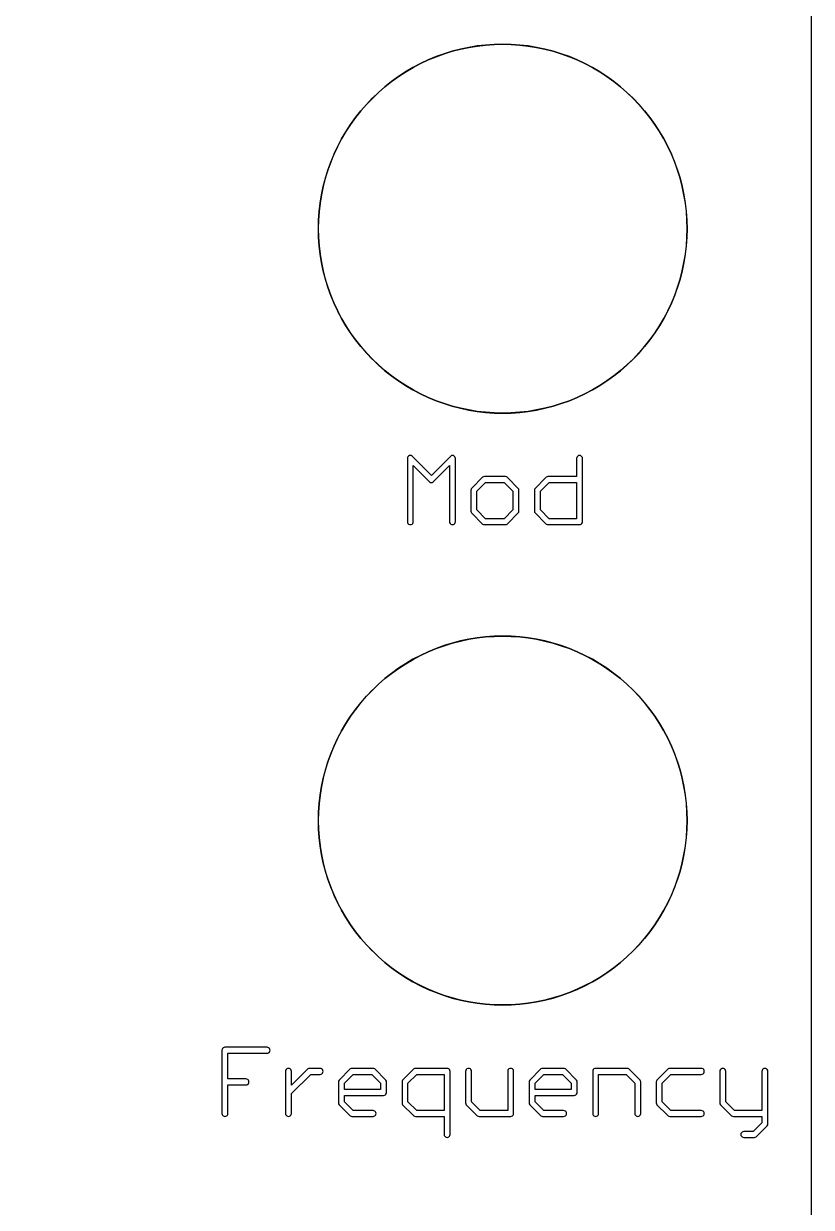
# Model space of a CAD drawing. Extents: x 3 to 44, y 9 to 138.
# Drawn here: x 23.38 to 43.67, y 78.87 to 109.35 of the extents above; entities that cross this region are included whole.
import ezdxf

# ---------------------------------------------------------------- set-up
doc = ezdxf.new("R2010")
doc.units = 0

msp = doc.modelspace()

# ---------------------------------------------------------------- linework, layer by layer
at = {"color": 5, "true_color": 0x0000ff}
msp.add_polyline3d([(43.66768, 9.25322, 0), (43.66768, 137.75436, 0), (3.3655, 137.75436, 0), (3.3655, 81.72449, 0), (3.16229, 81.72449, 0), (3.13875, 81.72077, 0), (3.11751, 81.70994, 0), (3.10065, 81.69307, 0), (3.08982, 81.67184, 0), (3.08609, 81.64829, 0), (3.08609, 80.02015, 0), (3.08982, 79.99661, 0), (3.10065, 79.97537, 0), (3.11751, 79.95851, 0), (3.13875, 79.94768, 0), (3.16229, 79.94395, 0), (3.18584, 79.94768, 0), (3.20708, 79.95851, 0), (3.22394, 79.97537, 0), (3.23477, 79.99661, 0), (3.2385, 80.02015, 0), (3.2385, 80.75676, 0), (3.3655, 80.75676, 0), (3.3655, 9.25322, 0)], dxfattribs=at)
at = {"color": 34, "true_color": 0x008000}
for points in [[(3.3655, 9.25322, 0), (43.66768, 9.25322, 0), (43.66768, 137.75436, 0), (3.3655, 137.75436, 0), (3.3655, 9.25322, 0)], [(35.49902, 108.81995, 0), (35.27805, 108.80471, 0), (35.06216, 108.77931, 0), (35.06176, 108.77924, 0), (34.84373, 108.74375, 0), (34.84371, 108.74375, 0), (34.84332, 108.74368, 0), (34.62995, 108.69796, 0), (34.4166, 108.64462, 0), (34.20832, 108.57858, 0), (34.00004, 108.50492, 0), (33.79938, 108.4211, 0), (33.59872, 108.32712, 0), (33.59837, 108.32694, 0), (33.40533, 108.22534, 0), (33.21737, 108.11358, 0), (33.03195, 107.9942, 0), (32.85414, 107.86466, 0), (32.68143, 107.73004, 0), (32.51633, 107.58526, 0), (32.35884, 107.43286, 0), (32.35857, 107.43258, 0), (32.20617, 107.2751, 0), (32.06139, 107.11, 0), (31.92677, 106.93728, 0), (31.79723, 106.75948, 0), (31.67785, 106.57406, 0), (31.56609, 106.3861, 0), (31.56591, 106.38575, 0), (31.46449, 106.19306, 0), (31.46431, 106.19271, 0), (31.37033, 105.99205, 0), (31.28651, 105.79139, 0), (31.21285, 105.58311, 0), (31.14681, 105.37483, 0), (31.09347, 105.16147, 0), (31.04775, 104.94811, 0), (31.04768, 104.94772, 0), (31.04768, 104.9477, 0), (31.01219, 104.72967, 0), (31.01213, 104.72927, 0), (30.98672, 104.51338, 0), (30.97149, 104.29239, 0), (30.96641, 104.07396, 0), (30.97149, 103.85552, 0), (30.98672, 103.63453, 0), (31.01213, 103.41864, 0), (31.01219, 103.41824, 0), (31.04768, 103.20021, 0), (31.04768, 103.20019, 0), (31.04775, 103.1998, 0), (31.09347, 102.98644, 0), (31.14681, 102.77308, 0), (31.21285, 102.5648, 0), (31.28651, 102.35652, 0), (31.37033, 102.15586, 0), (31.46431, 101.9552, 0), (31.46449, 101.95485, 0), (31.56609, 101.76181, 0), (31.67785, 101.57385, 0), (31.79723, 101.38843, 0), (31.92677, 101.21063, 0), (32.06139, 101.03791, 0), (32.20617, 100.87281, 0), (32.20644, 100.87253, 0), (32.35857, 100.71533, 0), (32.35884, 100.71505, 0), (32.51633, 100.56265, 0), (32.68143, 100.41787, 0), (32.85414, 100.28325, 0), (33.03195, 100.15371, 0), (33.21737, 100.03433, 0), (33.40533, 99.92257, 0), (33.40567, 99.92239, 0), (33.59837, 99.82097, 0), (33.59872, 99.82079, 0), (33.79938, 99.72681, 0), (34.00004, 99.64299, 0), (34.20832, 99.56933, 0), (34.4166, 99.50329, 0), (34.62995, 99.44995, 0), (34.84332, 99.40423, 0), (35.06176, 99.36867, 0), (35.06216, 99.3686, 0), (35.27805, 99.3432, 0), (35.49902, 99.32797, 0), (35.71747, 99.32288, 0), (35.93592, 99.32797, 0), (36.1569, 99.3432, 0), (36.3728, 99.3686, 0), (36.37319, 99.36867, 0), (36.59163, 99.40423, 0), (36.80498, 99.44995, 0), (37.01835, 99.50329, 0), (37.22663, 99.56933, 0), (37.43491, 99.64299, 0), (37.63557, 99.72681, 0), (37.83623, 99.82079, 0), (37.83658, 99.82097, 0), (38.02962, 99.92257, 0), (38.21758, 100.03433, 0), (38.403, 100.15371, 0), (38.5808, 100.28325, 0), (38.75352, 100.41787, 0), (38.91861, 100.56265, 0), (39.07609, 100.71505, 0), (39.07638, 100.71533, 0), (39.22878, 100.87281, 0), (39.37356, 101.03791, 0), (39.50818, 101.21063, 0), (39.63772, 101.38843, 0), (39.7571, 101.57385, 0), (39.86886, 101.76181, 0), (39.97046, 101.95485, 0), (39.97064, 101.9552, 0), (40.06462, 102.15586, 0), (40.14844, 102.35652, 0), (40.22209, 102.5648, 0), (40.28814, 102.77308, 0), (40.34147, 102.98644, 0), (40.3872, 103.1998, 0), (40.38727, 103.20019, 0), (40.38727, 103.20021, 0), (40.42275, 103.41824, 0), (40.42282, 103.41864, 0), (40.44822, 103.63453, 0), (40.46346, 103.85552, 0), (40.46853, 104.07396, 0), (40.46346, 104.29239, 0), (40.44822, 104.51338, 0), (40.42282, 104.72927, 0), (40.42275, 104.72967, 0), (40.38727, 104.9477, 0), (40.38727, 104.94772, 0), (40.3872, 104.94811, 0), (40.34155, 105.16108, 0), (40.34147, 105.16147, 0), (40.28814, 105.37483, 0), (40.22209, 105.58311, 0), (40.14844, 105.79139, 0), (40.06462, 105.99205, 0), (39.97064, 106.19271, 0), (39.97046, 106.19306, 0), (39.86904, 106.38575, 0), (39.86886, 106.3861, 0), (39.7571, 106.57406, 0), (39.63772, 106.75948, 0), (39.50818, 106.93728, 0), (39.37356, 107.11, 0), (39.22878, 107.2751, 0), (39.07638, 107.43258, 0), (39.07609, 107.43286, 0), (38.9189, 107.58498, 0), (38.91861, 107.58526, 0), (38.75352, 107.73004, 0), (38.5808, 107.86466, 0), (38.403, 107.9942, 0), (38.21758, 108.11358, 0), (38.02962, 108.22534, 0), (37.83658, 108.32694, 0), (37.83623, 108.32712, 0), (37.63557, 108.4211, 0), (37.43491, 108.50492, 0), (37.22663, 108.57858, 0), (37.01835, 108.64462, 0), (36.80498, 108.69796, 0), (36.59163, 108.74368, 0), (36.59124, 108.74375, 0), (36.59122, 108.74375, 0), (36.37319, 108.77924, 0), (36.3728, 108.77931, 0), (36.1569, 108.80471, 0), (35.93592, 108.81995, 0), (35.71747, 108.82503, 0), (35.49902, 108.81995, 0)], [(36.1569, 99.34575, 0), (35.93592, 99.33051, 0), (35.71747, 99.32543, 0), (35.49902, 99.33051, 0), (35.27805, 99.34575, 0), (35.06216, 99.37115, 0), (35.06214, 99.37115, 0), (34.84411, 99.40664, 0), (34.63075, 99.45236, 0), (34.41738, 99.5057, 0), (34.20911, 99.57174, 0), (34.00083, 99.6454, 0), (33.80017, 99.72922, 0), (33.59958, 99.82317, 0), (33.40682, 99.92462, 0), (33.21886, 100.03638, 0), (33.03344, 100.15576, 0), (32.85564, 100.2853, 0), (32.68292, 100.41992, 0), (32.51782, 100.5647, 0), (32.36034, 100.7171, 0), (32.20821, 100.8743, 0), (32.06344, 101.0394, 0), (31.92882, 101.21212, 0), (31.79928, 101.38992, 0), (31.6799, 101.57534, 0), (31.56814, 101.7633, 0), (31.46672, 101.95599, 0), (31.37274, 102.15665, 0), (31.28892, 102.35731, 0), (31.21526, 102.56559, 0), (31.14922, 102.77387, 0), (31.09588, 102.98723, 0), (31.05016, 103.20059, 0), (31.01467, 103.41862, 0), (31.01467, 103.41864, 0), (30.98926, 103.63453, 0), (30.97403, 103.85552, 0), (30.96895, 104.07396, 0), (30.97403, 104.29239, 0), (30.98926, 104.51338, 0), (31.01467, 104.72927, 0), (31.01467, 104.72929, 0), (31.05016, 104.94732, 0), (31.09588, 105.16068, 0), (31.14922, 105.37404, 0), (31.21526, 105.58232, 0), (31.28892, 105.7906, 0), (31.37274, 105.99126, 0), (31.46669, 106.19185, 0), (31.56814, 106.38461, 0), (31.6799, 106.57257, 0), (31.79928, 106.75799, 0), (31.92882, 106.93579, 0), (32.06344, 107.10851, 0), (32.20821, 107.27361, 0), (32.36034, 107.43081, 0), (32.51782, 107.58321, 0), (32.68292, 107.72799, 0), (32.85564, 107.86261, 0), (33.03344, 107.99215, 0), (33.21886, 108.11153, 0), (33.40682, 108.22329, 0), (33.59958, 108.32474, 0), (33.80017, 108.41869, 0), (34.00083, 108.50251, 0), (34.20911, 108.57617, 0), (34.41738, 108.64221, 0), (34.63075, 108.69555, 0), (34.84411, 108.74127, 0), (35.06224, 108.77678, 0), (35.27805, 108.80216, 0), (35.49902, 108.81741, 0), (35.71747, 108.82248, 0), (35.93592, 108.81741, 0), (36.1569, 108.80216, 0), (36.37269, 108.77678, 0), (36.59084, 108.74127, 0), (36.8042, 108.69555, 0), (37.01756, 108.64221, 0), (37.22584, 108.57617, 0), (37.43412, 108.50251, 0), (37.63478, 108.41869, 0), (37.83537, 108.32474, 0), (38.02812, 108.22329, 0), (38.21609, 108.11153, 0), (38.40151, 107.99215, 0), (38.57931, 107.86261, 0), (38.75203, 107.72799, 0), (38.91713, 107.58321, 0), (39.07447, 107.43095, 0), (39.22673, 107.27361, 0), (39.37151, 107.10851, 0), (39.50613, 106.93579, 0), (39.63566, 106.75799, 0), (39.75504, 106.57257, 0), (39.86681, 106.38461, 0), (39.96826, 106.19185, 0), (40.06221, 105.99126, 0), (40.14603, 105.7906, 0), (40.21969, 105.58232, 0), (40.28573, 105.37404, 0), (40.33907, 105.16068, 0), (40.38479, 104.94732, 0), (40.42028, 104.72929, 0), (40.42028, 104.72927, 0), (40.44569, 104.51338, 0), (40.46092, 104.29239, 0), (40.466, 104.07396, 0), (40.46092, 103.85552, 0), (40.44569, 103.63453, 0), (40.42028, 103.41864, 0), (40.42028, 103.41862, 0), (40.38479, 103.20059, 0), (40.33907, 102.98723, 0), (40.28573, 102.77387, 0), (40.21969, 102.56559, 0), (40.14603, 102.35731, 0), (40.06221, 102.15665, 0), (39.96823, 101.95599, 0), (39.86681, 101.7633, 0), (39.75504, 101.57534, 0), (39.63566, 101.38992, 0), (39.50613, 101.21212, 0), (39.37151, 101.0394, 0), (39.22673, 100.8743, 0), (39.07447, 100.71696, 0), (38.91713, 100.5647, 0), (38.75203, 100.41992, 0), (38.57931, 100.2853, 0), (38.40151, 100.15576, 0), (38.21609, 100.03638, 0), (38.02812, 99.92462, 0), (37.83537, 99.82317, 0), (37.63478, 99.72922, 0), (37.43412, 99.6454, 0), (37.22584, 99.57174, 0), (37.01756, 99.5057, 0), (36.8042, 99.45236, 0), (36.59084, 99.40664, 0), (36.37281, 99.37115, 0), (36.3728, 99.37115, 0), (36.1569, 99.34575, 0)], [(33.87866, 97.72131, 0), (33.39914, 98.20308, 0), (33.38228, 98.21994, 0), (33.36104, 98.23077, 0), (33.3375, 98.2345, 0), (33.31395, 98.23077, 0), (33.29271, 98.21994, 0), (33.27585, 98.20308, 0), (33.26502, 98.18184, 0), (33.2613, 98.1583, 0), (33.2613, 96.53016, 0), (33.26502, 96.50661, 0), (33.27585, 96.48537, 0), (33.29271, 96.46851, 0), (33.31395, 96.45768, 0), (33.3375, 96.45396, 0), (33.36104, 96.45768, 0), (33.38228, 96.46851, 0), (33.39914, 96.48537, 0), (33.40997, 96.50661, 0), (33.4137, 96.53016, 0), (33.4137, 97.97501, 0), (33.81687, 97.56995, 0), (33.83373, 97.55309, 0), (33.85497, 97.54226, 0), (33.87852, 97.53854, 0), (33.90206, 97.54226, 0), (33.92329, 97.55309, 0), (33.94016, 97.56995, 0), (33.94017, 97.56997, 0), (34.34587, 97.97566, 0), (34.34587, 96.53016, 0), (34.3496, 96.50661, 0), (34.36043, 96.48537, 0), (34.37729, 96.46851, 0), (34.39853, 96.45768, 0), (34.42207, 96.45396, 0), (34.44562, 96.45768, 0), (34.46685, 96.46851, 0), (34.48372, 96.48537, 0), (34.49454, 96.50661, 0), (34.49827, 96.53016, 0), (34.49827, 98.1583, 0), (34.49454, 98.18184, 0), (34.48372, 98.20308, 0), (34.46685, 98.21994, 0), (34.44562, 98.23077, 0), (34.42207, 98.2345, 0), (34.39853, 98.23077, 0), (34.37729, 98.21994, 0), (33.87866, 97.72131, 0)], [(37.69614, 96.45396, 0), (37.71967, 96.45768, 0), (37.74092, 96.46851, 0), (37.75777, 96.48537, 0), (37.76861, 96.50661, 0), (37.77234, 96.53016, 0), (37.77234, 98.1583, 0), (37.76861, 98.18184, 0), (37.75777, 98.20308, 0), (37.74092, 98.21994, 0), (37.71967, 98.23077, 0), (37.69614, 98.2345, 0), (37.67259, 98.23077, 0), (37.65135, 98.21994, 0), (37.63449, 98.20308, 0), (37.62366, 98.18184, 0), (37.61994, 98.1583, 0), (37.61994, 97.69094, 0), (36.88333, 97.69094, 0), (36.85978, 97.68721, 0), (36.83855, 97.67638, 0), (36.82168, 97.65952, 0), (36.82167, 97.6595, 0), (36.5499, 97.38774, 0), (36.53908, 97.3665, 0), (36.53535, 97.34296, 0), (36.53535, 96.80194, 0), (36.53908, 96.77839, 0), (36.5499, 96.75715, 0), (36.82167, 96.48539, 0), (36.82168, 96.48537, 0), (36.83855, 96.46851, 0), (36.85978, 96.45768, 0), (36.88333, 96.45396, 0), (37.69614, 96.45396, 0)], [(35.24503, 97.69094, 0), (35.22149, 97.68721, 0), (35.20024, 97.67638, 0), (34.92848, 97.40461, 0), (34.92846, 97.4046, 0), (34.91161, 97.38774, 0), (34.90077, 97.3665, 0), (34.89705, 97.34296, 0), (34.89705, 96.80194, 0), (34.90077, 96.77839, 0), (34.91161, 96.75715, 0), (34.92846, 96.74029, 0), (34.92848, 96.74028, 0), (35.20024, 96.46851, 0), (35.22149, 96.45768, 0), (35.24503, 96.45396, 0), (35.78859, 96.45396, 0), (35.81214, 96.45768, 0), (35.83338, 96.46851, 0), (35.85024, 96.48537, 0), (36.11948, 96.75715, 0), (36.13031, 96.77839, 0), (36.13404, 96.80194, 0), (36.13404, 97.34296, 0), (36.13031, 97.3665, 0), (36.11948, 97.38774, 0), (35.85024, 97.65952, 0), (35.83338, 97.67638, 0), (35.81214, 97.68721, 0), (35.78859, 97.69094, 0), (35.24503, 97.69094, 0)], [(35.75808, 96.60636, 0), (35.27526, 96.60636, 0), (35.04945, 96.83217, 0), (35.04945, 97.31272, 0), (35.27527, 97.53854, 0), (35.75807, 97.53854, 0), (35.98164, 97.31286, 0), (35.98164, 96.83203, 0), (35.75808, 96.60636, 0)], [(37.61994, 96.60636, 0), (36.91356, 96.60636, 0), (36.68775, 96.83217, 0), (36.68775, 97.31272, 0), (36.91357, 97.53854, 0), (37.61994, 97.53854, 0), (37.61994, 96.60636, 0)], [(35.49902, 93.57995, 0), (35.27805, 93.56471, 0), (35.06216, 93.53931, 0), (35.06176, 93.53924, 0), (34.84373, 93.50375, 0), (34.84371, 93.50375, 0), (34.84332, 93.50368, 0), (34.62995, 93.45796, 0), (34.4166, 93.40462, 0), (34.20832, 93.33858, 0), (34.00004, 93.26492, 0), (33.79938, 93.1811, 0), (33.59872, 93.08712, 0), (33.59837, 93.08694, 0), (33.40533, 92.98534, 0), (33.21737, 92.87358, 0), (33.03195, 92.7542, 0), (32.85414, 92.62466, 0), (32.68143, 92.49004, 0), (32.51633, 92.34526, 0), (32.35884, 92.19286, 0), (32.35857, 92.19258, 0), (32.20617, 92.0351, 0), (32.06139, 91.87, 0), (31.92677, 91.69728, 0), (31.79723, 91.51948, 0), (31.67785, 91.33406, 0), (31.56609, 91.1461, 0), (31.56591, 91.14575, 0), (31.46449, 90.95306, 0), (31.46431, 90.95271, 0), (31.37033, 90.75205, 0), (31.28651, 90.55139, 0), (31.21285, 90.34311, 0), (31.14681, 90.13483, 0), (31.09347, 89.92147, 0), (31.04775, 89.70811, 0), (31.04768, 89.70772, 0), (31.04768, 89.7077, 0), (31.01219, 89.48967, 0), (31.01213, 89.48928, 0), (30.98672, 89.27337, 0), (30.97149, 89.0524, 0), (30.96641, 88.83395, 0), (30.97149, 88.61551, 0), (30.98672, 88.39454, 0), (31.01213, 88.17864, 0), (31.01219, 88.17824, 0), (31.04775, 87.9598, 0), (31.09347, 87.74644, 0), (31.14681, 87.53308, 0), (31.21285, 87.3248, 0), (31.28651, 87.11652, 0), (31.37033, 86.91586, 0), (31.46431, 86.7152, 0), (31.46449, 86.71485, 0), (31.56609, 86.52181, 0), (31.67785, 86.33385, 0), (31.79723, 86.14843, 0), (31.92677, 85.97063, 0), (32.06139, 85.79791, 0), (32.20617, 85.63281, 0), (32.20644, 85.63253, 0), (32.35857, 85.47533, 0), (32.35884, 85.47505, 0), (32.51633, 85.32265, 0), (32.68143, 85.17787, 0), (32.85414, 85.04325, 0), (33.03195, 84.91371, 0), (33.21737, 84.79433, 0), (33.40533, 84.68257, 0), (33.40567, 84.68239, 0), (33.59837, 84.58097, 0), (33.59872, 84.58079, 0), (33.79938, 84.48681, 0), (34.00004, 84.40299, 0), (34.20832, 84.32933, 0), (34.4166, 84.26329, 0), (34.62995, 84.20995, 0), (34.84332, 84.16423, 0), (35.06176, 84.12867, 0), (35.06216, 84.1286, 0), (35.27805, 84.1032, 0), (35.49902, 84.08796, 0), (35.71747, 84.08289, 0), (35.93592, 84.08796, 0), (36.1569, 84.1032, 0), (36.3728, 84.1286, 0), (36.37319, 84.12867, 0), (36.59163, 84.16423, 0), (36.80498, 84.20995, 0), (37.01835, 84.26329, 0), (37.22663, 84.32933, 0), (37.43491, 84.40299, 0), (37.63557, 84.48681, 0), (37.83623, 84.58079, 0), (37.83658, 84.58097, 0), (38.02962, 84.68257, 0), (38.21758, 84.79433, 0), (38.403, 84.91371, 0), (38.5808, 85.04325, 0), (38.75352, 85.17787, 0), (38.91861, 85.32265, 0), (39.07609, 85.47505, 0), (39.07638, 85.47533, 0), (39.22878, 85.63281, 0), (39.37356, 85.79791, 0), (39.50818, 85.97063, 0), (39.63772, 86.14843, 0), (39.7571, 86.33385, 0), (39.86886, 86.52181, 0), (39.97046, 86.71485, 0), (39.97064, 86.7152, 0), (40.06462, 86.91586, 0), (40.14844, 87.11652, 0), (40.22209, 87.3248, 0), (40.28814, 87.53308, 0), (40.34147, 87.74644, 0), (40.3872, 87.9598, 0), (40.42275, 88.17824, 0), (40.42282, 88.17864, 0), (40.44822, 88.39454, 0), (40.46346, 88.61551, 0), (40.46853, 88.83395, 0), (40.46346, 89.0524, 0), (40.44822, 89.27337, 0), (40.42282, 89.48928, 0), (40.42275, 89.48967, 0), (40.38727, 89.7077, 0), (40.38727, 89.70772, 0), (40.3872, 89.70811, 0), (40.34147, 89.92147, 0), (40.28814, 90.13483, 0), (40.22209, 90.34311, 0), (40.14844, 90.55139, 0), (40.06462, 90.75205, 0), (39.97064, 90.95271, 0), (39.97046, 90.95306, 0), (39.86904, 91.14575, 0), (39.86886, 91.1461, 0), (39.7571, 91.33406, 0), (39.63772, 91.51948, 0), (39.50818, 91.69728, 0), (39.37356, 91.87, 0), (39.22878, 92.0351, 0), (39.07638, 92.19258, 0), (39.07609, 92.19286, 0), (38.9189, 92.34498, 0), (38.91861, 92.34526, 0), (38.75352, 92.49004, 0), (38.5808, 92.62466, 0), (38.403, 92.7542, 0), (38.21758, 92.87358, 0), (38.02962, 92.98534, 0), (37.83658, 93.08694, 0), (37.83623, 93.08712, 0), (37.63557, 93.1811, 0), (37.43491, 93.26492, 0), (37.22663, 93.33858, 0), (37.01835, 93.40462, 0), (36.80498, 93.45796, 0), (36.59163, 93.50368, 0), (36.59124, 93.50375, 0), (36.59122, 93.50375, 0), (36.37319, 93.53924, 0), (36.3728, 93.53931, 0), (36.1569, 93.56471, 0), (35.93592, 93.57995, 0), (35.71747, 93.58503, 0), (35.49902, 93.57995, 0)], [(36.1569, 84.10575, 0), (35.93592, 84.09051, 0), (35.71747, 84.08543, 0), (35.49902, 84.09051, 0), (35.27805, 84.10575, 0), (35.06216, 84.13115, 0), (35.06214, 84.13115, 0), (34.84411, 84.16664, 0), (34.63075, 84.21236, 0), (34.41738, 84.2657, 0), (34.20911, 84.33174, 0), (34.00083, 84.4054, 0), (33.80017, 84.48922, 0), (33.59958, 84.58317, 0), (33.40682, 84.68462, 0), (33.21886, 84.79638, 0), (33.03344, 84.91576, 0), (32.85564, 85.0453, 0), (32.68292, 85.17992, 0), (32.51782, 85.3247, 0), (32.36034, 85.4771, 0), (32.20821, 85.6343, 0), (32.06344, 85.7994, 0), (31.92882, 85.97212, 0), (31.79928, 86.14992, 0), (31.6799, 86.33534, 0), (31.56814, 86.5233, 0), (31.46672, 86.71599, 0), (31.37274, 86.91665, 0), (31.28892, 87.11731, 0), (31.21526, 87.32559, 0), (31.14922, 87.53387, 0), (31.09588, 87.74723, 0), (31.05016, 87.96059, 0), (31.01467, 88.17862, 0), (31.01467, 88.17864, 0), (30.98926, 88.39454, 0), (30.97403, 88.61551, 0), (30.96895, 88.83395, 0), (30.97403, 89.0524, 0), (30.98926, 89.27337, 0), (31.01467, 89.48928, 0), (31.05016, 89.70732, 0), (31.09588, 89.92068, 0), (31.14922, 90.13404, 0), (31.21526, 90.34232, 0), (31.28892, 90.5506, 0), (31.37274, 90.75126, 0), (31.46669, 90.95185, 0), (31.56814, 91.14461, 0), (31.6799, 91.33257, 0), (31.79928, 91.51799, 0), (31.92882, 91.69579, 0), (32.06344, 91.86851, 0), (32.20821, 92.03361, 0), (32.36034, 92.19081, 0), (32.51782, 92.34321, 0), (32.68292, 92.48799, 0), (32.85564, 92.62261, 0), (33.03344, 92.75215, 0), (33.21886, 92.87153, 0), (33.40682, 92.98329, 0), (33.59958, 93.08474, 0), (33.80017, 93.17869, 0), (34.00083, 93.26251, 0), (34.20911, 93.33617, 0), (34.41738, 93.40221, 0), (34.63075, 93.45555, 0), (34.84411, 93.50127, 0), (35.06214, 93.53676, 0), (35.06216, 93.53676, 0), (35.27805, 93.56217, 0), (35.49902, 93.5774, 0), (35.71747, 93.58249, 0), (35.93592, 93.5774, 0), (36.1569, 93.56217, 0), (36.3728, 93.53676, 0), (36.37281, 93.53676, 0), (36.59084, 93.50127, 0), (36.8042, 93.45555, 0), (37.01756, 93.40221, 0), (37.22584, 93.33617, 0), (37.43412, 93.26251, 0), (37.63478, 93.17869, 0), (37.83537, 93.08474, 0), (38.02812, 92.98329, 0), (38.21609, 92.87153, 0), (38.40151, 92.75215, 0), (38.57931, 92.62261, 0), (38.75203, 92.48799, 0), (38.91713, 92.34321, 0), (39.07447, 92.19095, 0), (39.22673, 92.03361, 0), (39.37151, 91.86851, 0), (39.50613, 91.69579, 0), (39.63566, 91.51799, 0), (39.75504, 91.33257, 0), (39.86681, 91.14461, 0), (39.96826, 90.95185, 0), (40.06221, 90.75126, 0), (40.14603, 90.5506, 0), (40.21969, 90.34232, 0), (40.28573, 90.13404, 0), (40.33907, 89.92068, 0), (40.38479, 89.70732, 0), (40.42028, 89.48928, 0), (40.44569, 89.27337, 0), (40.46092, 89.0524, 0), (40.466, 88.83395, 0), (40.46092, 88.61551, 0), (40.44569, 88.39454, 0), (40.42028, 88.17864, 0), (40.42028, 88.17862, 0), (40.38479, 87.96059, 0), (40.33907, 87.74723, 0), (40.28573, 87.53387, 0), (40.21969, 87.32559, 0), (40.14603, 87.11731, 0), (40.06221, 86.91665, 0), (39.96823, 86.71599, 0), (39.86681, 86.5233, 0), (39.75504, 86.33534, 0), (39.63566, 86.14992, 0), (39.50613, 85.97212, 0), (39.37151, 85.7994, 0), (39.22673, 85.6343, 0), (39.07447, 85.47696, 0), (38.91713, 85.3247, 0), (38.75203, 85.17992, 0), (38.57931, 85.0453, 0), (38.40151, 84.91576, 0), (38.21609, 84.79638, 0), (38.02812, 84.68462, 0), (37.83537, 84.58317, 0), (37.63478, 84.48922, 0), (37.43412, 84.4054, 0), (37.22584, 84.33174, 0), (37.01756, 84.2657, 0), (36.8042, 84.21236, 0), (36.59084, 84.16664, 0), (36.37281, 84.13115, 0), (36.3728, 84.13115, 0), (36.1569, 84.10575, 0)], [(28.5623, 81.21396, 0), (28.58584, 81.21768, 0), (28.60708, 81.22851, 0), (28.62394, 81.24536, 0), (28.63477, 81.26661, 0), (28.6385, 81.29016, 0), (28.6385, 82.02676, 0), (29.10331, 82.02676, 0), (29.12686, 82.03048, 0), (29.1481, 82.04131, 0), (29.16496, 82.05817, 0), (29.17579, 82.07941, 0), (29.17951, 82.10296, 0), (29.17579, 82.12649, 0), (29.16496, 82.14774, 0), (29.1481, 82.16459, 0), (29.12686, 82.17543, 0), (29.10331, 82.17916, 0), (28.6385, 82.17916, 0), (28.6385, 82.84209, 0), (29.64688, 82.84209, 0), (29.67042, 82.84582, 0), (29.69166, 82.85665, 0), (29.70852, 82.87351, 0), (29.71935, 82.89475, 0), (29.72308, 82.91829, 0), (29.71935, 82.94184, 0), (29.70852, 82.96308, 0), (29.69166, 82.97994, 0), (29.67042, 82.99077, 0), (29.64688, 82.99449, 0), (28.5623, 82.99449, 0), (28.53875, 82.99077, 0), (28.51751, 82.97994, 0), (28.50065, 82.96308, 0), (28.48982, 82.94184, 0), (28.4861, 82.91829, 0), (28.4861, 81.29016, 0), (28.48982, 81.26661, 0), (28.50065, 81.24536, 0), (28.51751, 81.22851, 0), (28.53875, 81.21768, 0), (28.5623, 81.21396, 0)], [(30.19806, 81.21396, 0), (30.2216, 81.21768, 0), (30.24284, 81.22851, 0), (30.2597, 81.24536, 0), (30.27053, 81.26661, 0), (30.27426, 81.29016, 0), (30.27426, 81.80334, 0), (30.77178, 82.29854, 0), (31.0134, 82.29854, 0), (31.03694, 82.30226, 0), (31.05818, 82.31309, 0), (31.07504, 82.32995, 0), (31.08587, 82.35119, 0), (31.0896, 82.37474, 0), (31.08587, 82.39828, 0), (31.07504, 82.41952, 0), (31.05818, 82.43638, 0), (31.03694, 82.44721, 0), (31.0134, 82.45094, 0), (30.74161, 82.45094, 0), (30.71807, 82.44721, 0), (30.69683, 82.43638, 0), (30.27426, 82.01578, 0), (30.27426, 82.37474, 0), (30.27053, 82.39828, 0), (30.2597, 82.41952, 0), (30.24284, 82.43638, 0), (30.2216, 82.44721, 0), (30.19806, 82.45094, 0), (30.17451, 82.44721, 0), (30.15327, 82.43638, 0), (30.13641, 82.41952, 0), (30.12558, 82.39828, 0), (30.12186, 82.37474, 0), (30.12186, 81.29016, 0), (30.12558, 81.26661, 0), (30.13641, 81.24536, 0), (30.15327, 81.22851, 0), (30.17451, 81.21768, 0), (30.19806, 81.21396, 0)], [(32.6727, 81.76124, 0), (32.69394, 81.77207, 0), (32.7108, 81.78892, 0), (32.72162, 81.81017, 0), (32.72536, 81.83372, 0), (32.72536, 82.10296, 0), (32.72162, 82.12649, 0), (32.7108, 82.14774, 0), (32.42216, 82.43638, 0), (32.40092, 82.44721, 0), (32.37737, 82.45094, 0), (31.83382, 82.45094, 0), (31.81027, 82.44721, 0), (31.78903, 82.43638, 0), (31.50039, 82.14774, 0), (31.48956, 82.12649, 0), (31.48583, 82.10296, 0), (31.48583, 81.56193, 0), (31.48956, 81.53839, 0), (31.50039, 81.51715, 0), (31.77216, 81.24538, 0), (31.77217, 81.24536, 0), (31.78903, 81.22851, 0), (31.81027, 81.21768, 0), (31.83382, 81.21396, 0), (32.37737, 81.21396, 0), (32.40092, 81.21768, 0), (32.42216, 81.22851, 0), (32.43902, 81.24536, 0), (32.44985, 81.26661, 0), (32.45357, 81.29016, 0), (32.44985, 81.3137, 0), (32.43902, 81.33494, 0), (32.42216, 81.3518, 0), (32.40092, 81.36263, 0), (32.37737, 81.36636, 0), (31.86404, 81.36636, 0), (31.63823, 81.59217, 0), (31.63823, 81.75752, 0), (32.64916, 81.75752, 0), (32.6727, 81.76124, 0)], [(32.57296, 81.90992, 0), (31.63823, 81.90992, 0), (31.63823, 82.07272, 0), (31.86405, 82.29854, 0), (32.34714, 82.29854, 0), (32.57296, 82.07272, 0), (32.57296, 81.90992, 0)], [(33.47211, 82.45094, 0), (33.44856, 82.44721, 0), (33.42733, 82.43638, 0), (33.41046, 82.41952, 0), (33.41045, 82.4195, 0), (33.13868, 82.14774, 0), (33.12786, 82.12649, 0), (33.12413, 82.10296, 0), (33.12413, 81.56193, 0), (33.12786, 81.53839, 0), (33.13868, 81.51715, 0), (33.41044, 81.2454, 0), (33.41046, 81.24536, 0), (33.42733, 81.22851, 0), (33.44856, 81.21768, 0), (33.47211, 81.21396, 0), (34.20872, 81.21396, 0), (34.20872, 80.74914, 0), (34.21244, 80.72559, 0), (34.22327, 80.70435, 0), (34.24013, 80.68749, 0), (34.26137, 80.67666, 0), (34.28492, 80.67294, 0), (34.30845, 80.67666, 0), (34.3297, 80.68749, 0), (34.34655, 80.70435, 0), (34.35739, 80.72559, 0), (34.36112, 80.74914, 0), (34.36112, 82.37474, 0), (34.35739, 82.39828, 0), (34.34655, 82.41952, 0), (34.3297, 82.43638, 0), (34.30845, 82.44721, 0), (34.28492, 82.45094, 0), (33.47211, 82.45094, 0)], [(34.20872, 81.36636, 0), (33.50234, 81.36636, 0), (33.27653, 81.59217, 0), (33.27653, 82.07272, 0), (33.50235, 82.29854, 0), (34.20872, 82.29854, 0), (34.20872, 81.36636, 0)], [(35.9232, 81.21396, 0), (35.94675, 81.21768, 0), (35.968, 81.22851, 0), (35.98485, 81.24536, 0), (35.99569, 81.26661, 0), (35.9994, 81.29016, 0), (35.9994, 82.37474, 0), (35.99569, 82.39828, 0), (35.98485, 82.41952, 0), (35.968, 82.43638, 0), (35.94675, 82.44721, 0), (35.9232, 82.45094, 0), (35.89967, 82.44721, 0), (35.87843, 82.43638, 0), (35.86157, 82.41952, 0), (35.85074, 82.39828, 0), (35.847, 82.37474, 0), (35.847, 81.36636, 0), (35.13839, 81.36636, 0), (34.91484, 81.59202, 0), (34.91484, 82.37474, 0), (34.91111, 82.39828, 0), (34.90028, 82.41952, 0), (34.88342, 82.43638, 0), (34.86218, 82.44721, 0), (34.83864, 82.45094, 0), (34.81509, 82.44721, 0), (34.79385, 82.43638, 0), (34.77699, 82.41952, 0), (34.76616, 82.39828, 0), (34.76244, 82.37474, 0), (34.76244, 81.56193, 0), (34.76616, 81.53839, 0), (34.77699, 81.51715, 0), (35.04623, 81.24536, 0), (35.06309, 81.22851, 0), (35.08433, 81.21768, 0), (35.10788, 81.21396, 0), (35.9232, 81.21396, 0)], [(37.58252, 81.76124, 0), (37.60376, 81.77207, 0), (37.62062, 81.78892, 0), (37.63145, 81.81017, 0), (37.63518, 81.83372, 0), (37.63518, 82.10296, 0), (37.63145, 82.12649, 0), (37.62062, 82.14774, 0), (37.33198, 82.43638, 0), (37.31074, 82.44721, 0), (37.2872, 82.45094, 0), (36.74618, 82.45094, 0), (36.72263, 82.44721, 0), (36.70139, 82.43638, 0), (36.41275, 82.14774, 0), (36.40191, 82.12649, 0), (36.39819, 82.10296, 0), (36.39819, 81.56193, 0), (36.40191, 81.53839, 0), (36.41275, 81.51715, 0), (36.4296, 81.50029, 0), (36.42962, 81.50028, 0), (36.68452, 81.24538, 0), (36.68453, 81.24536, 0), (36.70139, 81.22851, 0), (36.72263, 81.21768, 0), (36.74618, 81.21396, 0), (37.2872, 81.21396, 0), (37.31074, 81.21768, 0), (37.33198, 81.22851, 0), (37.34884, 81.24536, 0), (37.35967, 81.26661, 0), (37.3634, 81.29016, 0), (37.35967, 81.3137, 0), (37.34884, 81.33494, 0), (37.33198, 81.3518, 0), (37.31074, 81.36263, 0), (37.2872, 81.36636, 0), (36.7764, 81.36636, 0), (36.55059, 81.59217, 0), (36.55059, 81.75752, 0), (37.55898, 81.75752, 0), (37.58252, 81.76124, 0)], [(37.48278, 81.90992, 0), (36.55059, 81.90992, 0), (36.55059, 82.07272, 0), (36.77641, 82.29854, 0), (37.25696, 82.29854, 0), (37.48278, 82.07272, 0), (37.48278, 81.90992, 0)], [(38.11269, 82.45094, 0), (38.08914, 82.44721, 0), (38.06791, 82.43638, 0), (38.05104, 82.41952, 0), (38.04022, 82.39828, 0), (38.03649, 82.37474, 0), (38.03649, 81.29016, 0), (38.04022, 81.26661, 0), (38.05104, 81.24536, 0), (38.06791, 81.22851, 0), (38.08914, 81.21768, 0), (38.11269, 81.21396, 0), (38.13624, 81.21768, 0), (38.15748, 81.22851, 0), (38.17434, 81.24536, 0), (38.18517, 81.26661, 0), (38.18889, 81.29016, 0), (38.18889, 82.29854, 0), (38.89526, 82.29854, 0), (39.12107, 82.07273, 0), (39.12107, 81.29016, 0), (39.1248, 81.26661, 0), (39.13563, 81.24536, 0), (39.15249, 81.22851, 0), (39.17373, 81.21768, 0), (39.19727, 81.21396, 0), (39.22082, 81.21768, 0), (39.24206, 81.22851, 0), (39.25892, 81.24536, 0), (39.26975, 81.26661, 0), (39.27347, 81.29016, 0), (39.27347, 82.10296, 0), (39.26975, 82.12649, 0), (39.25892, 82.14774, 0), (38.97028, 82.43638, 0), (38.94903, 82.44721, 0), (38.9255, 82.45094, 0), (38.11269, 82.45094, 0)], [(39.95858, 81.24538, 0), (39.95859, 81.24536, 0), (39.97545, 81.22851, 0), (39.99669, 81.21768, 0), (40.02023, 81.21396, 0), (40.83303, 81.21396, 0), (40.85658, 81.21768, 0), (40.87782, 81.22851, 0), (40.89468, 81.24536, 0), (40.90551, 81.26661, 0), (40.90923, 81.29016, 0), (40.90551, 81.3137, 0), (40.89468, 81.33494, 0), (40.87782, 81.3518, 0), (40.85658, 81.36263, 0), (40.83303, 81.36636, 0), (40.05046, 81.36636, 0), (39.82465, 81.59216, 0), (39.82465, 82.07273, 0), (40.05047, 82.29854, 0), (40.83303, 82.29854, 0), (40.85658, 82.30226, 0), (40.87782, 82.31309, 0), (40.89468, 82.32995, 0), (40.90551, 82.35119, 0), (40.90923, 82.37474, 0), (40.90551, 82.39828, 0), (40.89468, 82.41952, 0), (40.87782, 82.43638, 0), (40.85658, 82.44721, 0), (40.83303, 82.45094, 0), (40.02023, 82.45094, 0), (39.99669, 82.44721, 0), (39.97545, 82.43638, 0), (39.68681, 82.14774, 0), (39.67598, 82.12649, 0), (39.67225, 82.10296, 0), (39.67225, 81.56193, 0), (39.67598, 81.53839, 0), (39.68681, 81.51715, 0), (39.95858, 81.24538, 0)], [(41.59688, 81.24538, 0), (41.59689, 81.24536, 0), (41.61375, 81.22851, 0), (41.63499, 81.21768, 0), (41.65853, 81.21396, 0), (42.39514, 81.21396, 0), (42.39514, 81.0489, 0), (42.16948, 80.82534, 0), (41.92778, 80.82534, 0), (41.90423, 80.82161, 0), (41.88299, 80.81077, 0), (41.86613, 80.79392, 0), (41.8553, 80.77267, 0), (41.85158, 80.74914, 0), (41.8553, 80.72559, 0), (41.86613, 80.70435, 0), (41.88299, 80.68749, 0), (41.90423, 80.67666, 0), (41.92778, 80.67294, 0), (42.19956, 80.67294, 0), (42.2231, 80.67666, 0), (42.24434, 80.68749, 0), (42.51612, 80.95672, 0), (42.53298, 80.97359, 0), (42.54381, 80.99482, 0), (42.54754, 81.01837, 0), (42.54754, 82.37474, 0), (42.54381, 82.39828, 0), (42.53298, 82.41952, 0), (42.51612, 82.43638, 0), (42.49488, 82.44721, 0), (42.47134, 82.45094, 0), (42.44779, 82.44721, 0), (42.42655, 82.43638, 0), (42.40969, 82.41952, 0), (42.39886, 82.39828, 0), (42.39514, 82.37474, 0), (42.39514, 81.36636, 0), (41.68876, 81.36636, 0), (41.46295, 81.59217, 0), (41.46295, 82.37474, 0), (41.45923, 82.39828, 0), (41.4484, 82.41952, 0), (41.43154, 82.43638, 0), (41.4103, 82.44721, 0), (41.38675, 82.45094, 0), (41.36321, 82.44721, 0), (41.34197, 82.43638, 0), (41.32511, 82.41952, 0), (41.31427, 82.39828, 0), (41.31055, 82.37474, 0), (41.31055, 81.56193, 0), (41.31427, 81.53839, 0), (41.32511, 81.51715, 0), (41.59688, 81.24538, 0)]]:
    msp.add_polyline3d(points, close=True, dxfattribs=at)

doc.saveas('drawing.dxf')
